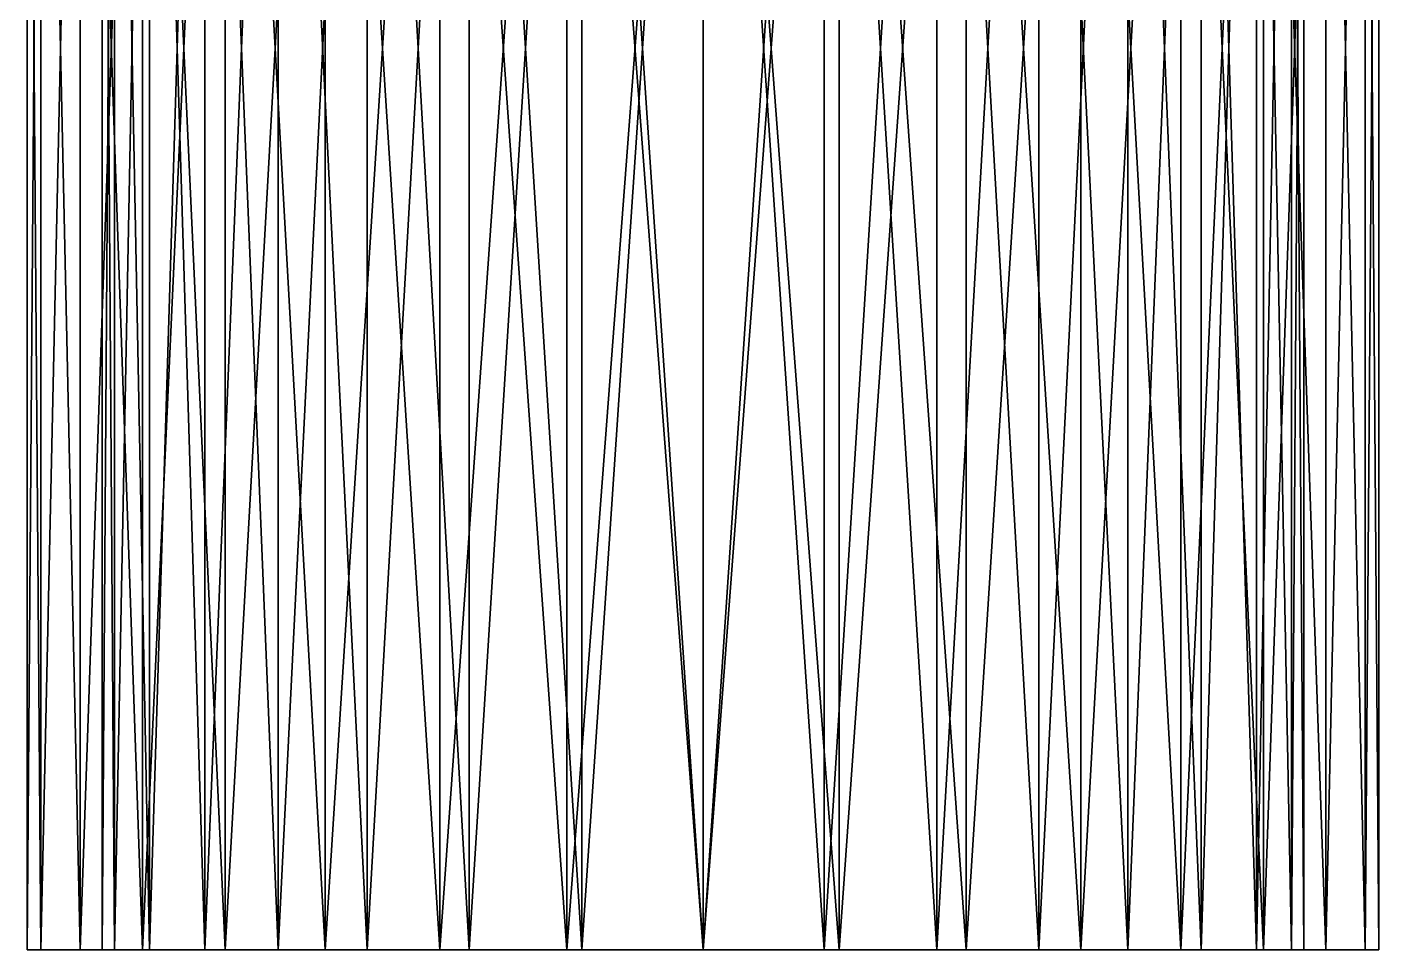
# Model space of a CAD drawing. Extents: x -3.6 to 16, y -16 to 3.6.
# Drawn here: x -3.6 to 3.6, y -16 to -11.09 of the extents above; entities that cross this region are included whole.
import ezdxf

# ---------------------------------------------------------------- set-up
doc = ezdxf.new("R2010")
doc.units = 0

msp = doc.modelspace()

# ---------------------------------------------------------------- linework, layer by layer
at = {"layer": 'PipeA_Bend900', "color": 1}
for points in [[(-3.5268, -15.9998, 0.7255), (-3.5268, -6.3999, 0.7255), (-3.5999, -15.9998)], [(-3.5999, -6.3999), (-3.5999, -15.9998), (-3.5268, -6.3999, 0.7255)], [(-3.5999, -15.9998), (-3.5999, -6.3999), (-3.5268, -15.9998, -0.7255)], [(-3.5268, -6.3999, -0.7255), (-3.5268, -15.9998, -0.7255), (-3.5999, -6.3999)], [(-3.317, -15.9998, 1.4012), (-3.317, -6.3999, 1.4012), (-3.5268, -15.9998, 0.7255)], [(-3.5268, -6.3999, 0.7255), (-3.5268, -15.9998, 0.7255), (-3.317, -6.3999, 1.4012)], [(-3.5268, -15.9998, -0.7255), (-3.5268, -6.3999, -0.7255), (-3.317, -15.9998, -1.4012)], [(-3.317, -6.3999, -1.4012), (-3.317, -15.9998, -1.4012), (-3.5268, -6.3999, -0.7255)], [(-2.9851, -15.9998, 2.0127), (-2.9851, -6.3999, 2.0127), (-3.317, -15.9998, 1.4012)], [(-3.317, -6.3999, 1.4012), (-3.317, -15.9998, 1.4012), (-2.9851, -6.3999, 2.0127)], [(-3.317, -15.9998, -1.4012), (-3.317, -6.3999, -1.4012), (-2.9851, -15.9998, -2.0127)], [(-2.9851, -6.3999, -2.0127), (-2.9851, -15.9998, -2.0127), (-3.317, -6.3999, -1.4012)], [(-3.1349, -15.9998, -0.6449), (-3.1349, -6.3999, -0.6449), (-3.2, -15.9998)], [(-3.2, -6.3999), (-3.2, -15.9998), (-3.1349, -6.3999, -0.6449)], [(-3.2, -15.9998), (-3.2, -6.3999), (-3.1349, -15.9998, 0.6449)], [(-3.1349, -6.3999, 0.6449), (-3.1349, -15.9998, 0.6449), (-3.2, -6.3999)], [(-2.9485, -15.9998, -1.2455), (-2.9485, -6.3999, -1.2455), (-3.1349, -15.9998, -0.6449)], [(-3.1349, -6.3999, -0.6449), (-3.1349, -15.9998, -0.6449), (-2.9485, -6.3999, -1.2455)], [(-3.1349, -15.9998, 0.6449), (-3.1349, -6.3999, 0.6449), (-2.9485, -15.9998, 1.2455)], [(-2.9485, -6.3999, 1.2455), (-2.9485, -15.9998, 1.2455), (-3.1349, -6.3999, 0.6449)], [(-2.5455, -15.9998, 2.5455), (-2.5455, -6.3999, 2.5455), (-2.9851, -15.9998, 2.0127)], [(-2.9851, -6.3999, 2.0127), (-2.9851, -15.9998, 2.0127), (-2.5455, -6.3999, 2.5455)], [(-2.9851, -15.9998, -2.0127), (-2.9851, -6.3999, -2.0127), (-2.5455, -15.9998, -2.5454)], [(-2.5455, -6.3999, -2.5454), (-2.5455, -15.9998, -2.5454), (-2.9851, -6.3999, -2.0127)], [(-2.6534, -15.9998, -1.789), (-2.6534, -6.3999, -1.789), (-2.9485, -15.9998, -1.2455)], [(-2.9485, -6.3999, -1.2455), (-2.9485, -15.9998, -1.2455), (-2.6534, -6.3999, -1.789)], [(-2.9485, -15.9998, 1.2455), (-2.9485, -6.3999, 1.2455), (-2.6534, -15.9998, 1.7891)], [(-2.6534, -6.3999, 1.7891), (-2.6534, -15.9998, 1.7891), (-2.9485, -6.3999, 1.2455)], [(-2.2627, -15.9998, -2.2626), (-2.2627, -6.3999, -2.2626), (-2.6534, -15.9998, -1.789)], [(-2.6534, -6.3999, -1.789), (-2.6534, -15.9998, -1.789), (-2.2627, -6.3999, -2.2626)], [(-2.6534, -15.9998, 1.7891), (-2.6534, -6.3999, 1.7891), (-2.2627, -15.9998, 2.2627)], [(-2.2627, -6.3999, 2.2627), (-2.2627, -15.9998, 2.2627), (-2.6534, -6.3999, 1.7891)], [(-2.0127, -15.9998, 2.9851), (-2.0127, -6.3999, 2.9851), (-2.5455, -15.9998, 2.5455)], [(-2.5455, -6.3999, 2.5455), (-2.5455, -15.9998, 2.5455), (-2.0127, -6.3999, 2.9851)], [(-2.5455, -15.9998, -2.5454), (-2.5455, -6.3999, -2.5454), (-2.0127, -15.9998, -2.985)], [(-2.0127, -6.3999, -2.985), (-2.0127, -15.9998, -2.985), (-2.5455, -6.3999, -2.5454)], [(-1.7891, -15.9998, -2.6534), (-1.7891, -6.3999, -2.6534), (-2.2627, -15.9998, -2.2626)], [(-2.2627, -6.3999, -2.2626), (-2.2627, -15.9998, -2.2626), (-1.7891, -6.3999, -2.6534)], [(-2.2627, -15.9998, 2.2627), (-2.2627, -6.3999, 2.2627), (-1.7891, -15.9998, 2.6534)], [(-1.7891, -6.3999, 2.6534), (-1.7891, -15.9998, 2.6534), (-2.2627, -6.3999, 2.2627)], [(-1.4012, -15.9998, 3.317), (-1.4012, -6.3999, 3.317), (-2.0127, -15.9998, 2.9851)], [(-2.0127, -6.3999, 2.9851), (-2.0127, -15.9998, 2.9851), (-1.4012, -6.3999, 3.317)], [(-2.0127, -15.9998, -2.985), (-2.0127, -6.3999, -2.985), (-1.4012, -15.9998, -3.3169)], [(-1.4012, -6.3999, -3.3169), (-1.4012, -15.9998, -3.3169), (-2.0127, -6.3999, -2.985)], [(-1.2455, -15.9998, -2.9484), (-1.2455, -6.3999, -2.9484), (-1.7891, -15.9998, -2.6534)], [(-1.7891, -6.3999, -2.6534), (-1.7891, -15.9998, -2.6534), (-1.2455, -6.3999, -2.9484)], [(-1.7891, -15.9998, 2.6534), (-1.7891, -6.3999, 2.6534), (-1.2455, -15.9998, 2.9485)], [(-1.2455, -6.3999, 2.9485), (-1.2455, -15.9998, 2.9485), (-1.7891, -6.3999, 2.6534)], [(-0.7255, -15.9998, 3.5268), (-0.7255, -6.3999, 3.5268), (-1.4012, -15.9998, 3.317)], [(-1.4012, -6.3999, 3.317), (-1.4012, -15.9998, 3.317), (-0.7255, -6.3999, 3.5268)], [(-1.4012, -15.9998, -3.3169), (-1.4012, -6.3999, -3.3169), (-0.7255, -15.9998, -3.5267)], [(-0.7255, -6.3999, -3.5267), (-0.7255, -15.9998, -3.5267), (-1.4012, -6.3999, -3.3169)], [(-0.6449, -15.9998, -3.1349), (-0.6449, -6.3999, -3.1349), (-1.2455, -15.9998, -2.9484)], [(-1.2455, -6.3999, -2.9484), (-1.2455, -15.9998, -2.9484), (-0.6449, -6.3999, -3.1349)], [(-1.2455, -15.9998, 2.9485), (-1.2455, -6.3999, 2.9485), (-0.6449, -15.9998, 3.1349)], [(-0.6449, -6.3999, 3.1349), (-0.6449, -15.9998, 3.1349), (-1.2455, -6.3999, 2.9485)], [(0, -15.9998, 3.5999), (0, -6.3999, 3.5999), (-0.7255, -15.9998, 3.5268)], [(-0.7255, -6.3999, 3.5268), (-0.7255, -15.9998, 3.5268), (0, -6.3999, 3.5999)], [(-0.7255, -15.9998, -3.5267), (-0.7255, -6.3999, -3.5267), (0, -15.9998, -3.5998)], [(0, -6.3999, -3.5998), (0, -15.9998, -3.5998), (-0.7255, -6.3999, -3.5267)], [(0, -15.9998, -3.1999), (0, -6.3999, -3.1999), (-0.6449, -15.9998, -3.1349)], [(-0.6449, -6.3999, -3.1349), (-0.6449, -15.9998, -3.1349), (0, -6.3999, -3.1999)], [(-0.6449, -15.9998, 3.1349), (-0.6449, -6.3999, 3.1349), (0, -15.9998, 3.2)], [(0, -6.3999, 3.2), (0, -15.9998, 3.2), (-0.6449, -6.3999, 3.1349)], [(0, -15.9998, 3.2), (0, -6.3999, 3.2), (0.6449, -15.9998, 3.1349)], [(0.6449, -6.3999, 3.1349), (0.6449, -15.9998, 3.1349), (0, -6.3999, 3.2)], [(0.6449, -15.9998, -3.1349), (0.6449, -6.3999, -3.1349), (0, -15.9998, -3.1999)], [(0, -6.3999, -3.1999), (0, -15.9998, -3.1999), (0.6449, -6.3999, -3.1349)], [(0, -15.9998, -3.5998), (0, -6.3999, -3.5998), (0.7255, -15.9998, -3.5267)], [(0.7255, -6.3999, -3.5267), (0.7255, -15.9998, -3.5267), (0, -6.3999, -3.5998)], [(0.7255, -15.9998, 3.5268), (0.7255, -6.3999, 3.5268), (0, -15.9998, 3.5999)], [(0, -6.3999, 3.5999), (0, -15.9998, 3.5999), (0.7255, -6.3999, 3.5268)], [(0.6449, -15.9998, 3.1349), (0.6449, -6.3999, 3.1349), (1.2455, -15.9998, 2.9485)], [(1.2455, -6.3999, 2.9485), (1.2455, -15.9998, 2.9485), (0.6449, -6.3999, 3.1349)], [(1.2455, -15.9998, -2.9484), (1.2455, -6.3999, -2.9484), (0.6449, -15.9998, -3.1349)], [(0.6449, -6.3999, -3.1349), (0.6449, -15.9998, -3.1349), (1.2455, -6.3999, -2.9484)], [(0.7255, -15.9998, -3.5267), (0.7255, -6.3999, -3.5267), (1.4012, -15.9998, -3.3169)], [(1.4012, -6.3999, -3.3169), (1.4012, -15.9998, -3.3169), (0.7255, -6.3999, -3.5267)], [(1.4012, -15.9998, 3.317), (1.4012, -6.3999, 3.317), (0.7255, -15.9998, 3.5268)], [(0.7255, -6.3999, 3.5268), (0.7255, -15.9998, 3.5268), (1.4012, -6.3999, 3.317)], [(1.2455, -15.9998, 2.9485), (1.2455, -6.3999, 2.9485), (1.789, -15.9998, 2.6534)], [(1.789, -6.3999, 2.6534), (1.789, -15.9998, 2.6534), (1.2455, -6.3999, 2.9485)], [(1.789, -15.9998, -2.6534), (1.789, -6.3999, -2.6534), (1.2455, -15.9998, -2.9484)], [(1.2455, -6.3999, -2.9484), (1.2455, -15.9998, -2.9484), (1.789, -6.3999, -2.6534)], [(1.4012, -15.9998, -3.3169), (1.4012, -6.3999, -3.3169), (2.0127, -15.9998, -2.985)], [(2.0127, -6.3999, -2.985), (2.0127, -15.9998, -2.985), (1.4012, -6.3999, -3.3169)], [(2.0127, -15.9998, 2.9851), (2.0127, -6.3999, 2.9851), (1.4012, -15.9998, 3.317)], [(1.4012, -6.3999, 3.317), (1.4012, -15.9998, 3.317), (2.0127, -6.3999, 2.9851)], [(1.789, -15.9998, 2.6534), (1.789, -6.3999, 2.6534), (2.2626, -15.9998, 2.2627)], [(2.2626, -6.3999, 2.2627), (2.2626, -15.9998, 2.2627), (1.789, -6.3999, 2.6534)], [(2.2626, -15.9998, -2.2626), (2.2626, -6.3999, -2.2626), (1.789, -15.9998, -2.6534)], [(1.789, -6.3999, -2.6534), (1.789, -15.9998, -2.6534), (2.2626, -6.3999, -2.2626)], [(2.0127, -15.9998, -2.985), (2.0127, -6.3999, -2.985), (2.5454, -15.9998, -2.5454)], [(2.5454, -6.3999, -2.5454), (2.5454, -15.9998, -2.5454), (2.0127, -6.3999, -2.985)], [(2.5454, -15.9998, 2.5455), (2.5454, -6.3999, 2.5455), (2.0127, -15.9998, 2.9851)], [(2.0127, -6.3999, 2.9851), (2.0127, -15.9998, 2.9851), (2.5454, -6.3999, 2.5455)], [(2.2626, -15.9998, 2.2627), (2.2626, -6.3999, 2.2627), (2.6534, -15.9998, 1.7891)], [(2.6534, -6.3999, 1.7891), (2.6534, -15.9998, 1.7891), (2.2626, -6.3999, 2.2627)], [(2.6534, -15.9998, -1.789), (2.6534, -6.3999, -1.789), (2.2626, -15.9998, -2.2626)], [(2.2626, -6.3999, -2.2626), (2.2626, -15.9998, -2.2626), (2.6534, -6.3999, -1.789)], [(2.5454, -15.9998, -2.5454), (2.5454, -6.3999, -2.5454), (2.985, -15.9998, -2.0127)], [(2.985, -6.3999, -2.0127), (2.985, -15.9998, -2.0127), (2.5454, -6.3999, -2.5454)], [(2.985, -15.9998, 2.0127), (2.985, -6.3999, 2.0127), (2.5454, -15.9998, 2.5455)], [(2.5454, -6.3999, 2.5455), (2.5454, -15.9998, 2.5455), (2.985, -6.3999, 2.0127)], [(2.6534, -15.9998, 1.7891), (2.6534, -6.3999, 1.7891), (2.9484, -15.9998, 1.2455)], [(2.9484, -6.3999, 1.2455), (2.9484, -15.9998, 1.2455), (2.6534, -6.3999, 1.7891)], [(2.9484, -15.9998, -1.2455), (2.9484, -6.3999, -1.2455), (2.6534, -15.9998, -1.789)], [(2.6534, -6.3999, -1.789), (2.6534, -15.9998, -1.789), (2.9484, -6.3999, -1.2455)], [(2.9484, -15.9998, 1.2455), (2.9484, -6.3999, 1.2455), (3.1349, -15.9998, 0.6449)], [(3.1349, -6.3999, 0.6449), (3.1349, -15.9998, 0.6449), (2.9484, -6.3999, 1.2455)], [(3.1349, -15.9998, -0.6449), (3.1349, -6.3999, -0.6449), (2.9484, -15.9998, -1.2455)], [(2.9484, -6.3999, -1.2455), (2.9484, -15.9998, -1.2455), (3.1349, -6.3999, -0.6449)], [(2.985, -15.9998, -2.0127), (2.985, -6.3999, -2.0127), (3.3169, -15.9998, -1.4012)], [(3.3169, -6.3999, -1.4012), (3.3169, -15.9998, -1.4012), (2.985, -6.3999, -2.0127)], [(3.3169, -15.9998, 1.4012), (3.3169, -6.3999, 1.4012), (2.985, -15.9998, 2.0127)], [(2.985, -6.3999, 2.0127), (2.985, -15.9998, 2.0127), (3.3169, -6.3999, 1.4012)], [(3.1349, -15.9998, 0.6449), (3.1349, -6.3999, 0.6449), (3.1999, -15.9998)], [(3.1999, -6.3999), (3.1999, -15.9998), (3.1349, -6.3999, 0.6449)], [(3.1999, -15.9998), (3.1999, -6.3999), (3.1349, -15.9998, -0.6449)], [(3.1349, -6.3999, -0.6449), (3.1349, -15.9998, -0.6449), (3.1999, -6.3999)], [(3.3169, -15.9998, -1.4012), (3.3169, -6.3999, -1.4012), (3.5267, -15.9998, -0.7255)], [(3.5267, -6.3999, -0.7255), (3.5267, -15.9998, -0.7255), (3.3169, -6.3999, -1.4012)], [(3.5267, -15.9998, 0.7255), (3.5267, -6.3999, 0.7255), (3.3169, -15.9998, 1.4012)], [(3.3169, -6.3999, 1.4012), (3.3169, -15.9998, 1.4012), (3.5267, -6.3999, 0.7255)], [(3.5267, -15.9998, -0.7255), (3.5267, -6.3999, -0.7255), (3.5998, -15.9998)], [(3.5998, -6.3999), (3.5998, -15.9998), (3.5267, -6.3999, -0.7255)], [(3.5998, -15.9998), (3.5998, -6.3999), (3.5267, -15.9998, 0.7255)], [(3.5267, -6.3999, 0.7255), (3.5267, -15.9998, 0.7255), (3.5998, -6.3999)], [(-3.1834, -15.9998, -0.3272), (-3.2, -15.9998), (-3.5999, -15.9998)], [(-3.1349, -15.9998, -0.6449), (-3.1834, -15.9998, -0.3272), (-3.5999, -15.9998)], [(-3.0561, -15.9998, -0.9515), (-3.1349, -15.9998, -0.6449), (-3.5999, -15.9998)], [(-2.9485, -15.9998, -1.2455), (-3.0561, -15.9998, -0.9515), (-3.5999, -15.9998)], [(-2.8137, -15.9998, -1.5252), (-2.9485, -15.9998, -1.2455), (-3.5999, -15.9998)], [(-2.8137, -15.9998, -1.5252), (-3.5999, -15.9998), (-3.5813, -15.9998, -0.3681)], [(-3.5813, -15.9998, 0.3681), (-3.5999, -15.9998), (-3.2, -15.9998)], [(-2.6534, -15.9998, -1.789), (-2.8137, -15.9998, -1.5252), (-3.5813, -15.9998, -0.3681)], [(-2.6534, -15.9998, -1.789), (-3.5813, -15.9998, -0.3681), (-3.5268, -15.9998, -0.7255)], [(-3.4381, -15.9998, 1.0705), (-3.5268, -15.9998, 0.7255), (-3.5813, -15.9998, 0.3681)], [(-3.4381, -15.9998, 1.0705), (-3.5813, -15.9998, 0.3681), (-3.2, -15.9998)], [(-2.4692, -15.9998, -2.0354), (-2.6534, -15.9998, -1.789), (-3.5268, -15.9998, -0.7255)], [(-2.4692, -15.9998, -2.0354), (-3.5268, -15.9998, -0.7255), (-3.4381, -15.9998, -1.0705)], [(-2.2627, -15.9998, -2.2626), (-2.4692, -15.9998, -2.0354), (-3.4381, -15.9998, -1.0705)], [(-2.2627, -15.9998, -2.2626), (-3.4381, -15.9998, -1.0705), (-3.317, -15.9998, -1.4012)], [(-3.1654, -15.9998, 1.7159), (-3.317, -15.9998, 1.4012), (-3.4381, -15.9998, 1.0705)], [(-3.2, -15.9998), (-3.1654, -15.9998, 1.7159), (-3.4381, -15.9998, 1.0705)], [(-2.0354, -15.9998, -2.4692), (-2.2627, -15.9998, -2.2626), (-3.317, -15.9998, -1.4012)], [(-2.0354, -15.9998, -2.4692), (-3.317, -15.9998, -1.4012), (-3.1654, -15.9998, -1.7159)], [(-3.2, -15.9998), (-3.1834, -15.9998, 0.3272), (-3.1654, -15.9998, 1.7159)], [(-3.1834, -15.9998, 0.3272), (-3.1349, -15.9998, 0.6449), (-2.9851, -15.9998, 2.0127)], [(-3.1834, -15.9998, 0.3272), (-2.9851, -15.9998, 2.0127), (-3.1654, -15.9998, 1.7159)], [(-1.7891, -15.9998, -2.6534), (-2.0354, -15.9998, -2.4692), (-3.1654, -15.9998, -1.7159)], [(-1.7891, -15.9998, -2.6534), (-3.1654, -15.9998, -1.7159), (-2.9851, -15.9998, -2.0127)], [(-3.1349, -15.9998, 0.6449), (-3.0561, -15.9998, 0.9515), (-2.7779, -15.9998, 2.2899)], [(-3.1349, -15.9998, 0.6449), (-2.7779, -15.9998, 2.2899), (-2.9851, -15.9998, 2.0127)], [(-3.0561, -15.9998, 0.9515), (-2.9485, -15.9998, 1.2455), (-2.5455, -15.9998, 2.5455)], [(-3.0561, -15.9998, 0.9515), (-2.5455, -15.9998, 2.5455), (-2.7779, -15.9998, 2.2899)], [(-1.5253, -15.9998, -2.8137), (-1.7891, -15.9998, -2.6534), (-2.9851, -15.9998, -2.0127)], [(-1.5253, -15.9998, -2.8137), (-2.9851, -15.9998, -2.0127), (-2.7779, -15.9998, -2.2898)], [(-2.9485, -15.9998, 1.2455), (-2.8137, -15.9998, 1.5253), (-2.2899, -15.9998, 2.7779)], [(-2.9485, -15.9998, 1.2455), (-2.2899, -15.9998, 2.7779), (-2.5455, -15.9998, 2.5455)], [(-2.8137, -15.9998, 1.5253), (-2.6534, -15.9998, 1.7891), (-2.0127, -15.9998, 2.9851)], [(-2.8137, -15.9998, 1.5253), (-2.0127, -15.9998, 2.9851), (-2.2899, -15.9998, 2.7779)], [(-1.2455, -15.9998, -2.9484), (-1.5253, -15.9998, -2.8137), (-2.7779, -15.9998, -2.2898)], [(-1.2455, -15.9998, -2.9484), (-2.7779, -15.9998, -2.2898), (-2.5455, -15.9998, -2.5454)], [(-2.6534, -15.9998, 1.7891), (-2.4692, -15.9998, 2.0354), (-1.7159, -15.9998, 3.1654)], [(-2.6534, -15.9998, 1.7891), (-1.7159, -15.9998, 3.1654), (-2.0127, -15.9998, 2.9851)], [(-0.9515, -15.9998, -3.056), (-1.2455, -15.9998, -2.9484), (-2.5455, -15.9998, -2.5454)], [(-0.9515, -15.9998, -3.056), (-2.5455, -15.9998, -2.5454), (-2.2899, -15.9998, -2.7778)], [(-2.4692, -15.9998, 2.0354), (-2.2627, -15.9998, 2.2627), (-1.4012, -15.9998, 3.317)], [(-2.4692, -15.9998, 2.0354), (-1.4012, -15.9998, 3.317), (-1.7159, -15.9998, 3.1654)], [(-0.6449, -15.9998, -3.1349), (-0.9515, -15.9998, -3.056), (-2.2899, -15.9998, -2.7778)], [(-0.6449, -15.9998, -3.1349), (-2.2899, -15.9998, -2.7778), (-2.0127, -15.9998, -2.985)], [(-2.2627, -15.9998, 2.2627), (-2.0354, -15.9998, 2.4692), (-1.0705, -15.9998, 3.4381)], [(-2.2627, -15.9998, 2.2627), (-1.0705, -15.9998, 3.4381), (-1.4012, -15.9998, 3.317)], [(-2.0354, -15.9998, 2.4692), (-1.7891, -15.9998, 2.6534), (-0.7255, -15.9998, 3.5268)], [(-2.0354, -15.9998, 2.4692), (-0.7255, -15.9998, 3.5268), (-1.0705, -15.9998, 3.4381)], [(-0.3272, -15.9998, -3.1834), (-0.6449, -15.9998, -3.1349), (-2.0127, -15.9998, -2.985)], [(-0.3272, -15.9998, -3.1834), (-2.0127, -15.9998, -2.985), (-1.7159, -15.9998, -3.1653)], [(-1.7891, -15.9998, 2.6534), (-1.5253, -15.9998, 2.8137), (-0.3681, -15.9998, 3.5813)], [(-1.7891, -15.9998, 2.6534), (-0.3681, -15.9998, 3.5813), (-0.7255, -15.9998, 3.5268)], [(0, -15.9998, -3.1999), (-0.3272, -15.9998, -3.1834), (-1.7159, -15.9998, -3.1653)], [(-1.7159, -15.9998, -3.1653), (-1.4012, -15.9998, -3.3169), (-1.0705, -15.9998, -3.438)], [(0, -15.9998, -3.1999), (-1.7159, -15.9998, -3.1653), (-1.0705, -15.9998, -3.438)], [(-1.5253, -15.9998, 2.8137), (-1.2455, -15.9998, 2.9485), (0, -15.9998, 3.5999)], [(-1.5253, -15.9998, 2.8137), (0, -15.9998, 3.5999), (-0.3681, -15.9998, 3.5813)], [(-1.2455, -15.9998, 2.9485), (-0.9515, -15.9998, 3.0561), (0, -15.9998, 3.5999)], [(-1.0705, -15.9998, -3.438), (-0.7255, -15.9998, -3.5267), (-0.3681, -15.9998, -3.5812)], [(-1.0705, -15.9998, -3.438), (-0.3681, -15.9998, -3.5812), (0, -15.9998, -3.1999)], [(-0.9515, -15.9998, 3.0561), (-0.6449, -15.9998, 3.1349), (0, -15.9998, 3.5999)], [(-0.6449, -15.9998, 3.1349), (-0.3272, -15.9998, 3.1834), (0, -15.9998, 3.5999)], [(-0.3681, -15.9998, -3.5812), (0, -15.9998, -3.5998), (0, -15.9998, -3.1999)], [(-0.3272, -15.9998, 3.1834), (0, -15.9998, 3.2), (0, -15.9998, 3.5999)], [(0.3272, -15.9998, -3.1834), (0, -15.9998, -3.1999), (0, -15.9998, -3.5998)], [(0.6449, -15.9998, -3.1349), (0.3272, -15.9998, -3.1834), (0, -15.9998, -3.5998)], [(0.9515, -15.9998, -3.056), (0.6449, -15.9998, -3.1349), (0, -15.9998, -3.5998)], [(1.2455, -15.9998, -2.9484), (0.9515, -15.9998, -3.056), (0, -15.9998, -3.5998)], [(1.5252, -15.9998, -2.8137), (1.2455, -15.9998, -2.9484), (0, -15.9998, -3.5998)], [(1.5252, -15.9998, -2.8137), (0, -15.9998, -3.5998), (0.3681, -15.9998, -3.5812)], [(0.3681, -15.9998, 3.5813), (0, -15.9998, 3.5999), (0, -15.9998, 3.2)], [(0, -15.9998, 3.2), (0.3272, -15.9998, 3.1834), (1.7159, -15.9998, 3.1654)], [(1.0705, -15.9998, 3.4381), (0.3681, -15.9998, 3.5813), (0, -15.9998, 3.2)], [(0, -15.9998, 3.2), (1.7159, -15.9998, 3.1654), (1.0705, -15.9998, 3.4381)], [(0.3272, -15.9998, 3.1834), (0.6449, -15.9998, 3.1349), (2.0127, -15.9998, 2.9851)], [(0.3272, -15.9998, 3.1834), (2.0127, -15.9998, 2.9851), (1.7159, -15.9998, 3.1654)], [(1.789, -15.9998, -2.6534), (1.5252, -15.9998, -2.8137), (0.3681, -15.9998, -3.5812)], [(1.789, -15.9998, -2.6534), (0.3681, -15.9998, -3.5812), (0.7255, -15.9998, -3.5267)], [(1.0705, -15.9998, 3.4381), (0.7255, -15.9998, 3.5268), (0.3681, -15.9998, 3.5813)], [(0.6449, -15.9998, 3.1349), (0.9515, -15.9998, 3.0561), (2.2898, -15.9998, 2.7779)], [(0.6449, -15.9998, 3.1349), (2.2898, -15.9998, 2.7779), (2.0127, -15.9998, 2.9851)], [(2.0354, -15.9998, -2.4692), (1.789, -15.9998, -2.6534), (0.7255, -15.9998, -3.5267)], [(2.0354, -15.9998, -2.4692), (0.7255, -15.9998, -3.5267), (1.0705, -15.9998, -3.438)], [(0.9515, -15.9998, 3.0561), (1.2455, -15.9998, 2.9485), (2.5454, -15.9998, 2.5455)], [(0.9515, -15.9998, 3.0561), (2.5454, -15.9998, 2.5455), (2.2898, -15.9998, 2.7779)], [(2.2626, -15.9998, -2.2626), (2.0354, -15.9998, -2.4692), (1.0705, -15.9998, -3.438)], [(2.2626, -15.9998, -2.2626), (1.0705, -15.9998, -3.438), (1.4012, -15.9998, -3.3169)], [(1.7159, -15.9998, 3.1654), (1.4012, -15.9998, 3.317), (1.0705, -15.9998, 3.4381)], [(1.2455, -15.9998, 2.9485), (1.5252, -15.9998, 2.8137), (2.7778, -15.9998, 2.2899)], [(1.2455, -15.9998, 2.9485), (2.7778, -15.9998, 2.2899), (2.5454, -15.9998, 2.5455)], [(2.4692, -15.9998, -2.0354), (2.2626, -15.9998, -2.2626), (1.4012, -15.9998, -3.3169)], [(2.4692, -15.9998, -2.0354), (1.4012, -15.9998, -3.3169), (1.7159, -15.9998, -3.1653)], [(1.5252, -15.9998, 2.8137), (1.789, -15.9998, 2.6534), (2.985, -15.9998, 2.0127)], [(1.5252, -15.9998, 2.8137), (2.985, -15.9998, 2.0127), (2.7778, -15.9998, 2.2899)], [(2.6534, -15.9998, -1.789), (2.4692, -15.9998, -2.0354), (1.7159, -15.9998, -3.1653)], [(2.6534, -15.9998, -1.789), (1.7159, -15.9998, -3.1653), (2.0127, -15.9998, -2.985)], [(1.789, -15.9998, 2.6534), (2.0354, -15.9998, 2.4692), (3.1653, -15.9998, 1.7159)], [(1.789, -15.9998, 2.6534), (3.1653, -15.9998, 1.7159), (2.985, -15.9998, 2.0127)], [(2.8137, -15.9998, -1.5252), (2.6534, -15.9998, -1.789), (2.0127, -15.9998, -2.985)], [(2.8137, -15.9998, -1.5252), (2.0127, -15.9998, -2.985), (2.2898, -15.9998, -2.7778)], [(2.0354, -15.9998, 2.4692), (2.2626, -15.9998, 2.2627), (3.3169, -15.9998, 1.4012)], [(2.0354, -15.9998, 2.4692), (3.3169, -15.9998, 1.4012), (3.1653, -15.9998, 1.7159)], [(2.2626, -15.9998, 2.2627), (2.4692, -15.9998, 2.0354), (3.438, -15.9998, 1.0705)], [(2.2626, -15.9998, 2.2627), (3.438, -15.9998, 1.0705), (3.3169, -15.9998, 1.4012)], [(2.9484, -15.9998, -1.2455), (2.8137, -15.9998, -1.5252), (2.2898, -15.9998, -2.7778)], [(2.9484, -15.9998, -1.2455), (2.2898, -15.9998, -2.7778), (2.5454, -15.9998, -2.5454)], [(2.4692, -15.9998, 2.0354), (2.6534, -15.9998, 1.7891), (3.5267, -15.9998, 0.7255)], [(2.4692, -15.9998, 2.0354), (3.5267, -15.9998, 0.7255), (3.438, -15.9998, 1.0705)], [(3.056, -15.9998, -0.9515), (2.9484, -15.9998, -1.2455), (2.5454, -15.9998, -2.5454)], [(3.056, -15.9998, -0.9515), (2.5454, -15.9998, -2.5454), (2.7778, -15.9998, -2.2898)], [(2.6534, -15.9998, 1.7891), (2.8137, -15.9998, 1.5253), (3.5812, -15.9998, 0.3681)], [(2.6534, -15.9998, 1.7891), (3.5812, -15.9998, 0.3681), (3.5267, -15.9998, 0.7255)], [(3.1349, -15.9998, -0.6449), (3.056, -15.9998, -0.9515), (2.7778, -15.9998, -2.2898)], [(3.1349, -15.9998, -0.6449), (2.7778, -15.9998, -2.2898), (2.985, -15.9998, -2.0127)], [(2.8137, -15.9998, 1.5253), (2.9484, -15.9998, 1.2455), (3.5998, -15.9998)], [(2.8137, -15.9998, 1.5253), (3.5998, -15.9998), (3.5812, -15.9998, 0.3681)], [(2.9484, -15.9998, 1.2455), (3.056, -15.9998, 0.9515), (3.5998, -15.9998)], [(3.1834, -15.9998, -0.3272), (3.1349, -15.9998, -0.6449), (2.985, -15.9998, -2.0127)], [(3.1834, -15.9998, -0.3272), (2.985, -15.9998, -2.0127), (3.1653, -15.9998, -1.7159)], [(3.056, -15.9998, 0.9515), (3.1349, -15.9998, 0.6449), (3.5998, -15.9998)], [(3.1349, -15.9998, 0.6449), (3.1834, -15.9998, 0.3272), (3.5998, -15.9998)], [(3.1999, -15.9998), (3.1834, -15.9998, -0.3272), (3.1653, -15.9998, -1.7159)], [(3.1653, -15.9998, -1.7159), (3.3169, -15.9998, -1.4012), (3.438, -15.9998, -1.0705)], [(3.1999, -15.9998), (3.1653, -15.9998, -1.7159), (3.438, -15.9998, -1.0705)], [(3.1834, -15.9998, 0.3272), (3.1999, -15.9998), (3.5998, -15.9998)], [(3.5812, -15.9998, -0.3681), (3.5998, -15.9998), (3.1999, -15.9998)], [(3.438, -15.9998, -1.0705), (3.5812, -15.9998, -0.3681), (3.1999, -15.9998)], [(3.438, -15.9998, -1.0705), (3.5267, -15.9998, -0.7255), (3.5812, -15.9998, -0.3681)]]:
    msp.add_3dface(points, dxfattribs=at)

doc.saveas('drawing.dxf')
